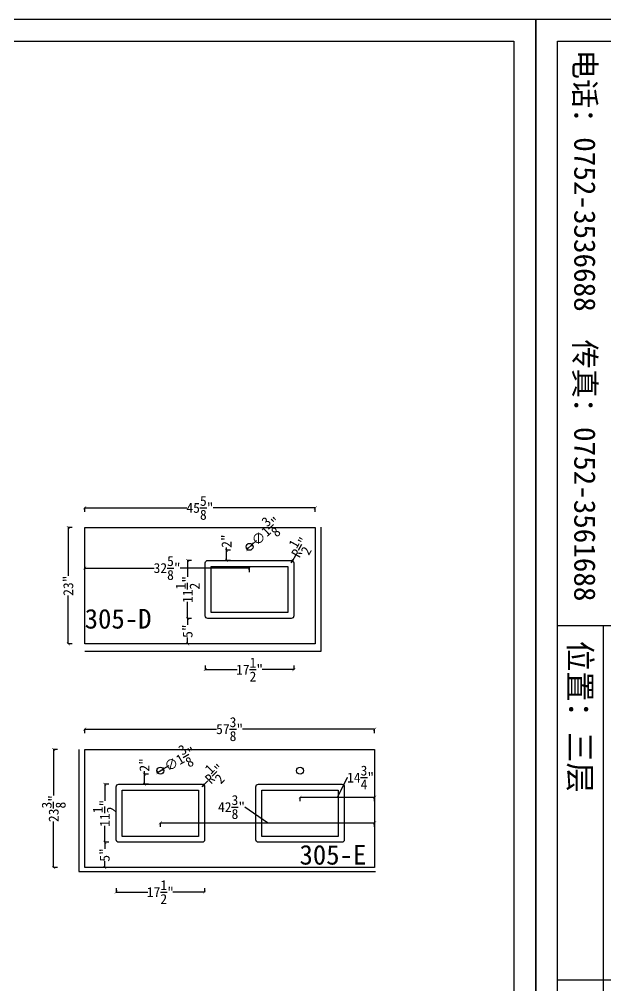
# Model space of a CAD drawing. Header units: millimetres. Extents: x 3183 to 64783, y -8707 to 2293.
# Drawn here: x 15987 to 18934, y -2568 to 2293 of the extents above; entities that cross this region are included whole.
import ezdxf

# ---------------------------------------------------------------- set-up
doc = ezdxf.new("R2010")
doc.units = ezdxf.units.MM
for name, color, linetype in [('大样', 3, 'Continuous'), ('标注', 1, 'Continuous'), ('框', 4, 'Continuous'), ('编号', 6, 'Continuous')]:
    doc.layers.add(name, color=color, linetype=linetype)
doc.styles.add('样式 1', font='NSimSun.ttf')
doc.linetypes.add('ZIGZAG', pattern='A,0.00254,-5.08,[131,ltypeshp.shx,S=5.08,R=0,X=-5.08,Y=0],-10.16,[131,ltypeshp.shx,S=5.08,R=180,X=5.08,Y=0],-5.08', length=20.32254)
doc.dimstyles.new('英寸', dxfattribs={"dimtxt": 50, "dimasz": 15, "dimexe": 1, "dimexo": 0.5, "dimtad": 0, "dimdec": 4, "dimlfac": 0.03937, "dimlunit": 5, "dimtxsty": '样式 1', "dimblk": 'ARCHTICK', "dimcen": 2.5, "dimclrt": 1, "dimadec": 0, "dimazin": 0, "dimtfac": 1, "dimtdec": 4, "dimtmove": 0, "dimatfit": 3, "dimfxl": 20, "dimfxlon": 1, "dimtolj": 1, "dimarcsym": 0})

# ---------------------------------------------------------------- blocks, each defined once
blk = doc.blocks.new('框')
for p, q in [((20795, -6593.4), (20795, -7291.7)), ((19174.7, -7084.3), (24363.8, -7084.3))]:
    blk.add_line(p, q)
at = {"layer": '框'}
blk.add_line((19174.7, -6593.4), (19174.7, -7291.7), dxfattribs=at)
for points in [[(16401.7, -391.7), (26401.7, -391.7), (26401.7, -7391.7), (16401.7, -7391.7)], [(16501.7, -491.7), (26301.7, -491.7), (26301.7, -7291.7), (16501.7, -7291.7)]]:
    blk.add_lwpolyline(points, close=True, dxfattribs=at)
at = {"layer": '框', "style": '样式 1'}
for s, p in [('电话：0752-3536688', (16541.1, -7215.8)), ('传真：0752-3561688', (17865.9, -7215.8))]:
    blk.add_text(s, height=97.689, dxfattribs=at).set_placement(p)
for tag, p in [('制图人：', (20840.1, -6764.8)), ('出图日期：', (22426.6, -6767.5)), ('图号：', (24401.3, -6776.7)), ('工程名称：', (19243.4, -6892.1)), ('车间确认：', (20840.1, -7012.5)), ('出货日期：', (22426.6, -7010.9)), ('工程编号：', (24384.7, -7131.5)), ('位置：', (19243.4, -7239.7)), ('确认：', (20840.1, -7240)), ('单位：', (22426.6, -7248.8))]:
    blk.add_attdef(tag, p, '', height=101.9, dxfattribs=at)
blk = doc.blocks.new('_ArchTick')
at = {"color": 0, "linetype": 'ByBlock', "const_width": 0.15}
blk.add_lwpolyline([(-0.5, -0.5), (0.5, 0.5)], dxfattribs=at)
blk = doc.blocks.new('*D122')
at = {"layer": 'Defpoints', "color": 0, "transparency": 16777216}
for p in [(16922.1, -529.8), (17366.6, -529.8), (17366.6, -977.9)]:
    blk.add_point(p, dxfattribs=at)
at = {"layer": '标注', "color": 0, "lineweight": -2, "transparency": 16777216}
for p, q in [((16922.1, -957.9), (16922.1, -978.9)), ((17366.6, -957.9), (17366.6, -978.9)), ((16922.1, -977.9), (17081.4, -977.9)), ((17366.6, -977.9), (17207.3, -977.9))]:
    blk.add_line(p, q, dxfattribs=at)
at = {"layer": '标注', "color": 0, "lineweight": -2, "transparency": 16777216, "xscale": 15, "yscale": 15, "zscale": 15, "rotation": 180}
blk.add_blockref('_ArchTick', (16922.1, -977.9), dxfattribs=at)
at = {"layer": '标注', "color": 0, "lineweight": -2, "transparency": 16777216, "xscale": 15, "yscale": 15, "zscale": 15}
blk.add_blockref('_ArchTick', (17366.6, -977.9), dxfattribs=at)
at = {"layer": '标注', "color": 1, "transparency": 16777216, "insert": (17144.4, -977.9), "char_height": 50, "attachment_point": 5, "style": '样式 1'}
blk.add_mtext('\\A1;17{\\H1x;\\S1/2;}"', dxfattribs=at)
blk = doc.blocks.new('*D123')
at = {"layer": 'Defpoints', "color": 0, "transparency": 16777216}
for p in [(16833.1, -428.8), (17052.2, -428.8), (17052.2, -720.9)]:
    blk.add_point(p, dxfattribs=at)
at = {"layer": '标注', "color": 0, "lineweight": -2, "transparency": 16777216}
for p, q in [((16853.1, -428.8), (16832.1, -428.8)), ((16833.1, -428.8), (16833.1, -511.9)), ((16833.1, -720.9), (16833.1, -637.8)), ((16853.1, -720.9), (16832.1, -720.9))]:
    blk.add_line(p, q, dxfattribs=at)
at = {"layer": '标注', "color": 0, "lineweight": -2, "transparency": 16777216, "xscale": 15, "yscale": 15, "zscale": 15}
for p, rotation in [((16833.1, -428.8), 90), ((16833.1, -720.9), 270)]:
    blk.add_blockref('_ArchTick', p, dxfattribs=dict(at, rotation=rotation))
at = {"layer": '标注', "color": 1, "transparency": 16777216, "insert": (16833.1, -574.9), "char_height": 50, "attachment_point": 5, "rotation": 90, "style": '样式 1'}
blk.add_mtext('\\A1;11{\\H1x;\\S1/2;}"', dxfattribs=at)
blk = doc.blocks.new('*D124')
at = {"layer": 'Defpoints', "color": 0, "transparency": 16777216}
for p in [(17028.7, -378), (17144.4, -378), (17144.4, -428.8)]:
    blk.add_point(p, dxfattribs=at)
at = {"layer": '标注', "color": 0, "lineweight": -2, "transparency": 16777216}
for p, q in [((17048.7, -378), (17027.7, -378)), ((17028.7, -378), (17028.7, -363)), ((17028.7, -428.8), (17028.7, -378)), ((17048.7, -428.8), (17027.7, -428.8))]:
    blk.add_line(p, q, dxfattribs=at)
at = {"layer": '标注', "color": 0, "lineweight": -2, "transparency": 16777216, "xscale": 15, "yscale": 15, "zscale": 15}
for p, rotation in [((17028.7, -378), 90), ((17028.7, -428.8), 270)]:
    blk.add_blockref('_ArchTick', p, dxfattribs=dict(at, rotation=rotation))
at = {"layer": '标注', "color": 1, "transparency": 16777216, "insert": (17028.7, -331.4), "char_height": 50, "attachment_point": 5, "rotation": 90, "style": '样式 1'}
blk.add_mtext('\\A1;2"', dxfattribs=at)
blk = doc.blocks.new('*D120')
at = {"layer": 'Defpoints', "color": 0, "transparency": 16777216}
for p in [(17360.1, -430.4), (17353.9, -441.5)]:
    blk.add_point(p, dxfattribs=at)
at = {"layer": '标注', "color": 0, "lineweight": -2, "transparency": 16777216}
for p in [(17353.9, -441.5), (17374.8, -404.2)]:
    blk.add_line(p, (17360.1, -430.4), dxfattribs=at)
at = {"layer": '标注', "color": 0, "lineweight": -2, "transparency": 16777216, "xscale": 15, "yscale": 15, "zscale": 15, "rotation": 240.7842765634272}
blk.add_blockref('_ArchTick', (17360.1, -430.4), dxfattribs=at)
at = {"layer": '标注', "color": 1, "transparency": 16777216, "insert": (17398.2, -362.4), "char_height": 50, "attachment_point": 5, "rotation": 60.7843, "style": '样式 1'}
blk.add_mtext('\\A1;R{\\H1x;\\S1/2;}"', dxfattribs=at)
blk = doc.blocks.new('*D121')
at = {"layer": 'Defpoints', "color": 0, "transparency": 16777216}
for p in [(17131.6, -372.5), (17157.1, -348.6)]:
    blk.add_point(p, dxfattribs=at)
at = {"layer": '标注', "color": 0, "lineweight": -2, "transparency": 16777216}
for p in [(17178.9, -328), (17131.6, -372.5)]:
    blk.add_line(p, (17157.1, -348.6), dxfattribs=at)
at = {"layer": '标注', "color": 0, "lineweight": -2, "transparency": 16777216, "xscale": 15, "yscale": 15, "zscale": 15}
for p, rotation in [((17157.1, -348.6), 223.2297964419201), ((17131.6, -372.5), 43.22979644192008)]:
    blk.add_blockref('_ArchTick', p, dxfattribs=dict(at, rotation=rotation))
at = {"layer": '标注', "color": 1, "transparency": 16777216, "insert": (17227.2, -282.6), "char_height": 50, "attachment_point": 5, "rotation": 43.2298, "style": '样式 1'}
blk.add_mtext('\\A1;∅1{\\H1x;\\S3/8;}"', dxfattribs=at)
blk = doc.blocks.new('*D125')
at = {"layer": 'Defpoints', "color": 0, "transparency": 16777216}
for p in [(17052.2, -720.9), (16833.1, -847.9), (17052.2, -847.9)]:
    blk.add_point(p, dxfattribs=at)
at = {"layer": '标注', "color": 0, "lineweight": -2, "transparency": 16777216}
for p, q in [((16853.1, -720.9), (16832.1, -720.9)), ((16833.1, -720.9), (16833.1, -753.1)), ((16833.1, -847.9), (16833.1, -815.8)), ((16853.1, -847.9), (16832.1, -847.9))]:
    blk.add_line(p, q, dxfattribs=at)
at = {"layer": '标注', "color": 0, "lineweight": -2, "transparency": 16777216, "xscale": 15, "yscale": 15, "zscale": 15}
for p, rotation in [((16833.1, -720.9), 90), ((16833.1, -847.9), 270)]:
    blk.add_blockref('_ArchTick', p, dxfattribs=dict(at, rotation=rotation))
at = {"layer": '标注', "color": 1, "transparency": 16777216, "insert": (16833.1, -784.4), "char_height": 50, "attachment_point": 5, "rotation": 90, "style": '样式 1'}
blk.add_mtext('\\A1;5"', dxfattribs=at)
blk = doc.blocks.new('*D131')
at = {"layer": 'Defpoints', "color": 0, "transparency": 16777216}
for p in [(17773, -1277.2), (16315.7, -1477.5), (17773, -1477.5)]:
    blk.add_point(p, dxfattribs=at)
at = {"layer": '标注', "color": 0, "lineweight": -2, "transparency": 16777216}
for p, q in [((16315.7, -1297.2), (16315.7, -1276.2)), ((16315.7, -1277.2), (16979.1, -1277.2)), ((17773, -1277.2), (17109.6, -1277.2)), ((17773, -1297.2), (17773, -1276.2))]:
    blk.add_line(p, q, dxfattribs=at)
at = {"layer": '标注', "color": 0, "lineweight": -2, "transparency": 16777216, "xscale": 15, "yscale": 15, "zscale": 15, "rotation": 180}
blk.add_blockref('_ArchTick', (16315.7, -1277.2), dxfattribs=at)
at = {"layer": '标注', "color": 0, "lineweight": -2, "transparency": 16777216, "xscale": 15, "yscale": 15, "zscale": 15}
blk.add_blockref('_ArchTick', (17773, -1277.2), dxfattribs=at)
at = {"layer": '标注', "color": 1, "transparency": 16777216, "insert": (17044.3, -1277.2), "char_height": 50, "attachment_point": 5, "style": '样式 1'}
blk.add_mtext('\\A1;57{\\H1x;\\S3/8;}"', dxfattribs=at)
blk = doc.blocks.new('*D132')
at = {"layer": 'Defpoints', "color": 0, "transparency": 16777216}
for p in [(16476.7, -1379.8), (16159.6, -1973.6), (16476.7, -1973.6)]:
    blk.add_point(p, dxfattribs=at)
at = {"layer": '标注', "color": 0, "lineweight": -2, "transparency": 16777216}
for p, q in [((16179.6, -1379.8), (16158.6, -1379.8)), ((16159.6, -1379.8), (16159.6, -1611.1)), ((16159.6, -1973.6), (16159.6, -1742.3)), ((16179.6, -1973.6), (16158.6, -1973.6))]:
    blk.add_line(p, q, dxfattribs=at)
at = {"layer": '标注', "color": 0, "lineweight": -2, "transparency": 16777216, "xscale": 15, "yscale": 15, "zscale": 15}
for p, rotation in [((16159.6, -1379.8), 90), ((16159.6, -1973.6), 270)]:
    blk.add_blockref('_ArchTick', p, dxfattribs=dict(at, rotation=rotation))
at = {"layer": '标注', "color": 1, "transparency": 16777216, "insert": (16159.6, -1676.7), "char_height": 50, "attachment_point": 5, "rotation": 90, "style": '样式 1'}
blk.add_mtext('\\A1;23{\\H1x;\\S3/8;}"', dxfattribs=at)
blk = doc.blocks.new('*D133')
at = {"layer": 'Defpoints', "color": 0, "transparency": 16777216}
for p in [(17474.6, -164.3), (16315.7, -555.8), (17474.6, -555.8)]:
    blk.add_point(p, dxfattribs=at)
at = {"layer": '标注', "color": 0, "lineweight": -2, "transparency": 16777216}
for p, q in [((16315.7, -184.3), (16315.7, -163.3)), ((16315.7, -164.3), (16829, -164.3)), ((17474.6, -164.3), (16961.2, -164.3)), ((17474.6, -184.3), (17474.6, -163.3))]:
    blk.add_line(p, q, dxfattribs=at)
at = {"layer": '标注', "color": 0, "lineweight": -2, "transparency": 16777216, "xscale": 15, "yscale": 15, "zscale": 15, "rotation": 180}
blk.add_blockref('_ArchTick', (16315.7, -164.3), dxfattribs=at)
at = {"layer": '标注', "color": 0, "lineweight": -2, "transparency": 16777216, "xscale": 15, "yscale": 15, "zscale": 15}
blk.add_blockref('_ArchTick', (17474.6, -164.3), dxfattribs=at)
at = {"layer": '标注', "color": 1, "transparency": 16777216, "insert": (16895.1, -164.3), "char_height": 50, "attachment_point": 5, "style": '样式 1'}
blk.add_mtext('\\A1;45{\\H1x;\\S5/8;}"', dxfattribs=at)
blk = doc.blocks.new('*D134')
at = {"layer": 'Defpoints', "color": 0, "transparency": 16777216}
for p in [(16431.4, -263.7), (16233.4, -847.9), (16431.4, -847.9)]:
    blk.add_point(p, dxfattribs=at)
at = {"layer": '标注', "color": 0, "lineweight": -2, "transparency": 16777216}
for p, q in [((16253.4, -263.7), (16232.4, -263.7)), ((16233.4, -263.7), (16233.4, -506.3)), ((16233.4, -847.9), (16233.4, -605.3)), ((16253.4, -847.9), (16232.4, -847.9))]:
    blk.add_line(p, q, dxfattribs=at)
at = {"layer": '标注', "color": 0, "lineweight": -2, "transparency": 16777216, "xscale": 15, "yscale": 15, "zscale": 15}
for p, rotation in [((16233.4, -263.7), 90), ((16233.4, -847.9), 270)]:
    blk.add_blockref('_ArchTick', p, dxfattribs=dict(at, rotation=rotation))
at = {"layer": '标注', "color": 1, "transparency": 16777216, "insert": (16233.4, -555.8), "char_height": 50, "attachment_point": 5, "rotation": 90, "style": '样式 1'}
blk.add_mtext('\\A1;23"', dxfattribs=at)
blk = doc.blocks.new('*D135')
at = {"layer": 'Defpoints', "color": 0, "transparency": 16777216}
for p in [(16315.7, -467), (16315.7, -720.9), (17144.4, -720.9)]:
    blk.add_point(p, dxfattribs=at)
at = {"layer": '标注', "color": 0, "lineweight": -2, "transparency": 16777216}
for p, q in [((16315.7, -487), (16315.7, -466)), ((16315.7, -467), (16664.7, -467)), ((17144.4, -467), (16795.3, -467)), ((17144.4, -487), (17144.4, -466))]:
    blk.add_line(p, q, dxfattribs=at)
at = {"layer": '标注', "color": 0, "lineweight": -2, "transparency": 16777216, "xscale": 15, "yscale": 15, "zscale": 15, "rotation": 180}
blk.add_blockref('_ArchTick', (16315.7, -467), dxfattribs=at)
at = {"layer": '标注', "color": 0, "lineweight": -2, "transparency": 16777216, "xscale": 15, "yscale": 15, "zscale": 15}
blk.add_blockref('_ArchTick', (17144.4, -467), dxfattribs=at)
at = {"layer": '标注', "color": 1, "transparency": 16777216, "insert": (16730, -467), "char_height": 50, "attachment_point": 5, "style": '样式 1'}
blk.add_mtext('\\A1;32{\\H1x;\\S5/8;}"', dxfattribs=at)
blk = doc.blocks.new('*D136')
at = {"layer": 'Defpoints', "color": 0, "transparency": 16777216}
for p in [(17773, -1619.9), (17398.4, -1846.6), (17773, -1846.6)]:
    blk.add_point(p, dxfattribs=at)
at = {"layer": '标注', "color": 0, "lineweight": -2, "transparency": 16777216}
for p, q in [((17585.7, -1619.9), (17636.9, -1520.7)), ((17636.9, -1520.7), (17638.1, -1520.7)), ((17398.4, -1639.9), (17398.4, -1618.9)), ((17398.4, -1619.9), (17773, -1619.9)), ((17773, -1639.9), (17773, -1618.9))]:
    blk.add_line(p, q, dxfattribs=at)
at = {"layer": '标注', "color": 0, "lineweight": -2, "transparency": 16777216, "xscale": 15, "yscale": 15, "zscale": 15, "rotation": 180}
blk.add_blockref('_ArchTick', (17398.4, -1619.9), dxfattribs=at)
at = {"layer": '标注', "color": 0, "lineweight": -2, "transparency": 16777216, "xscale": 15, "yscale": 15, "zscale": 15}
blk.add_blockref('_ArchTick', (17773, -1619.9), dxfattribs=at)
at = {"layer": '标注', "color": 1, "transparency": 16777216, "insert": (17702.6, -1520.7), "char_height": 50, "attachment_point": 5, "style": '样式 1'}
blk.add_mtext('\\A1;14{\\H1x;\\S3/4;}"', dxfattribs=at)
blk = doc.blocks.new('*D137')
at = {"layer": 'Defpoints', "color": 0, "transparency": 16777216}
for p in [(17773, -1748.8), (16696.2, -1846.6), (17773, -1846.6)]:
    blk.add_point(p, dxfattribs=at)
at = {"layer": '标注', "color": 0, "lineweight": -2, "transparency": 16777216}
for p, q in [((17121.3, -1669), (17120, -1669)), ((17234.6, -1748.8), (17121.3, -1669)), ((16696.2, -1768.8), (16696.2, -1747.8)), ((16696.2, -1748.8), (17773, -1748.8)), ((17773, -1768.8), (17773, -1747.8))]:
    blk.add_line(p, q, dxfattribs=at)
at = {"layer": '标注', "color": 0, "lineweight": -2, "transparency": 16777216, "xscale": 15, "yscale": 15, "zscale": 15, "rotation": 180}
blk.add_blockref('_ArchTick', (16696.2, -1748.8), dxfattribs=at)
at = {"layer": '标注', "color": 0, "lineweight": -2, "transparency": 16777216, "xscale": 15, "yscale": 15, "zscale": 15}
blk.add_blockref('_ArchTick', (17773, -1748.8), dxfattribs=at)
at = {"layer": '标注', "color": 1, "transparency": 16777216, "insert": (17053.9, -1669), "char_height": 50, "attachment_point": 5, "style": '样式 1'}
blk.add_mtext('\\A1;42{\\H1x;\\S3/8;}"', dxfattribs=at)
blk = doc.blocks.new('*D138')
at = {"layer": 'Defpoints', "color": 0, "transparency": 16777216}
for p in [(16416.6, -1554.5), (16609.7, -1554.5), (16609.7, -1846.6)]:
    blk.add_point(p, dxfattribs=at)
at = {"layer": '标注', "color": 0, "lineweight": -2, "transparency": 16777216}
for p, q in [((16436.6, -1554.5), (16415.6, -1554.5)), ((16416.6, -1554.5), (16416.6, -1637.6)), ((16416.6, -1846.6), (16416.6, -1763.4)), ((16436.6, -1846.6), (16415.6, -1846.6))]:
    blk.add_line(p, q, dxfattribs=at)
at = {"layer": '标注', "color": 0, "lineweight": -2, "transparency": 16777216, "xscale": 15, "yscale": 15, "zscale": 15}
for p, rotation in [((16416.6, -1554.5), 90), ((16416.6, -1846.6), 270)]:
    blk.add_blockref('_ArchTick', p, dxfattribs=dict(at, rotation=rotation))
at = {"layer": '标注', "color": 1, "transparency": 16777216, "insert": (16416.6, -1700.5), "char_height": 50, "attachment_point": 5, "rotation": 90, "style": '样式 1'}
blk.add_mtext('\\A1;11{\\H1x;\\S1/2;}"', dxfattribs=at)
blk = doc.blocks.new('*D139')
at = {"layer": 'Defpoints', "color": 0, "transparency": 16777216}
for p in [(16638.2, -1846.6), (16416.6, -1973.6), (16638.2, -1973.6)]:
    blk.add_point(p, dxfattribs=at)
at = {"layer": '标注', "color": 0, "lineweight": -2, "transparency": 16777216}
for p, q in [((16436.6, -1846.6), (16415.6, -1846.6)), ((16416.6, -1846.6), (16416.6, -1878.7)), ((16416.6, -1973.6), (16416.6, -1941.4)), ((16436.6, -1973.6), (16415.6, -1973.6))]:
    blk.add_line(p, q, dxfattribs=at)
at = {"layer": '标注', "color": 0, "lineweight": -2, "transparency": 16777216, "xscale": 15, "yscale": 15, "zscale": 15}
for p, rotation in [((16416.6, -1846.6), 90), ((16416.6, -1973.6), 270)]:
    blk.add_blockref('_ArchTick', p, dxfattribs=dict(at, rotation=rotation))
at = {"layer": '标注', "color": 1, "transparency": 16777216, "insert": (16416.6, -1910.1), "char_height": 50, "attachment_point": 5, "rotation": 90, "style": '样式 1'}
blk.add_mtext('\\A1;5"', dxfattribs=at)
blk = doc.blocks.new('*D140')
at = {"layer": 'Defpoints', "color": 0, "transparency": 16777216}
for p in [(16473.9, -1620.3), (16918.4, -1620.3), (16918.4, -2096.8)]:
    blk.add_point(p, dxfattribs=at)
at = {"layer": '标注', "color": 0, "lineweight": -2, "transparency": 16777216}
for p, q in [((16473.9, -2076.8), (16473.9, -2097.8)), ((16918.4, -2076.8), (16918.4, -2097.8)), ((16473.9, -2096.8), (16633.2, -2096.8)), ((16918.4, -2096.8), (16759.1, -2096.8))]:
    blk.add_line(p, q, dxfattribs=at)
at = {"layer": '标注', "color": 0, "lineweight": -2, "transparency": 16777216, "xscale": 15, "yscale": 15, "zscale": 15, "rotation": 180}
blk.add_blockref('_ArchTick', (16473.9, -2096.8), dxfattribs=at)
at = {"layer": '标注', "color": 0, "lineweight": -2, "transparency": 16777216, "xscale": 15, "yscale": 15, "zscale": 15}
blk.add_blockref('_ArchTick', (16918.4, -2096.8), dxfattribs=at)
at = {"layer": '标注', "color": 1, "transparency": 16777216, "insert": (16696.2, -2096.8), "char_height": 50, "attachment_point": 5, "style": '样式 1'}
blk.add_mtext('\\A1;17{\\H1x;\\S1/2;}"', dxfattribs=at)
blk = doc.blocks.new('*D141')
at = {"layer": 'Defpoints', "color": 0, "transparency": 16777216}
for p in [(16615.9, -1503.7), (16696.2, -1503.7), (16696.2, -1554.5)]:
    blk.add_point(p, dxfattribs=at)
at = {"layer": '标注', "color": 0, "lineweight": -2, "transparency": 16777216}
for p, q in [((16635.9, -1503.7), (16614.9, -1503.7)), ((16615.9, -1503.7), (16615.9, -1488.7)), ((16615.9, -1554.5), (16615.9, -1503.7)), ((16635.9, -1554.5), (16614.9, -1554.5))]:
    blk.add_line(p, q, dxfattribs=at)
at = {"layer": '标注', "color": 0, "lineweight": -2, "transparency": 16777216, "xscale": 15, "yscale": 15, "zscale": 15}
for p, rotation in [((16615.9, -1503.7), 90), ((16615.9, -1554.5), 270)]:
    blk.add_blockref('_ArchTick', p, dxfattribs=dict(at, rotation=rotation))
at = {"layer": '标注', "color": 1, "transparency": 16777216, "insert": (16615.9, -1457), "char_height": 50, "attachment_point": 5, "rotation": 90, "style": '样式 1'}
blk.add_mtext('\\A1;2"', dxfattribs=at)
blk = doc.blocks.new('*D142')
at = {"layer": 'Defpoints', "color": 0, "transparency": 16777216}
for p in [(16905.7, -1567.2), (16914.6, -1558.1)]:
    blk.add_point(p, dxfattribs=at)
at = {"layer": '标注', "color": 0, "lineweight": -2, "transparency": 16777216}
for p in [(16935.5, -1536.5), (16905.7, -1567.2)]:
    blk.add_line(p, (16914.6, -1558.1), dxfattribs=at)
at = {"layer": '标注', "color": 0, "lineweight": -2, "transparency": 16777216, "xscale": 15, "yscale": 15, "zscale": 15, "rotation": 225.7910139062692}
blk.add_blockref('_ArchTick', (16914.6, -1558.1), dxfattribs=at)
at = {"layer": '标注', "color": 1, "transparency": 16777216, "insert": (16968.9, -1502.2), "char_height": 50, "attachment_point": 5, "rotation": 45.791, "style": '样式 1'}
blk.add_mtext('\\A1;R{\\H1x;\\S1/2;}"', dxfattribs=at)
blk = doc.blocks.new('*D143')
at = {"layer": 'Defpoints', "color": 0, "transparency": 16777216}
for p in [(16681.1, -1495), (16711.3, -1477.4)]:
    blk.add_point(p, dxfattribs=at)
at = {"layer": '标注', "color": 0, "lineweight": -2, "transparency": 16777216}
for p in [(16681.1, -1495), (16738.2, -1461.8)]:
    blk.add_line(p, (16711.3, -1477.4), dxfattribs=at)
at = {"layer": '标注', "color": 0, "lineweight": -2, "transparency": 16777216, "xscale": 15, "yscale": 15, "zscale": 15}
for p, rotation in [((16681.1, -1495), 30.15539448029958), ((16711.3, -1477.4), 210.1553944802995)]:
    blk.add_blockref('_ArchTick', p, dxfattribs=dict(at, rotation=rotation))
at = {"layer": '标注', "color": 1, "transparency": 16777216, "insert": (16795.5, -1428.5), "char_height": 50, "attachment_point": 5, "rotation": 30.1554, "style": '样式 1'}
blk.add_mtext('\\A1;∅1{\\H1x;\\S3/8;}"', dxfattribs=at)

msp = doc.modelspace()

# ---------------------------------------------------------------- linework, layer by layer
for points in [[(16315.68318, -263.70224), (17474.55818, -263.70224), (17474.55818, -847.90224), (16315.68318, -847.90224)], [(16315.68318, -1379.82959), (17773.00818, -1379.82959), (17773.00818, -1973.55459), (16315.68318, -1973.55459)]]:
    msp.add_lwpolyline(points, close=True)
for points in [[(17353.90818, -720.90224), (16934.80818, -720.90224, -0.4142135624), (16922.10818, -708.20224), (16922.10818, -441.50224, -0.4142135624), (16934.80818, -428.80224), (17353.90818, -428.80224, -0.4142135624), (17366.60818, -441.50224), (17366.60818, -708.20224, -0.4142135624)], [(16905.70818, -1846.55459), (16486.60818, -1846.55459, -0.4142135624), (16473.90818, -1833.85459), (16473.90818, -1567.15459, -0.4142135624), (16486.60818, -1554.45459), (16905.70818, -1554.45459, -0.4142135624), (16918.40818, -1567.15459), (16918.40818, -1833.85459, -0.4142135624)], [(17607.90818, -1846.55459), (17188.80818, -1846.55459, -0.4142135624), (17176.10818, -1833.85459), (17176.10818, -1567.15459, -0.4142135624), (17188.80818, -1554.45459), (17607.90818, -1554.45459, -0.4142135624), (17620.60818, -1567.15459), (17620.60818, -1833.85459, -0.4142135624)]]:
    msp.add_lwpolyline(points, format="xyb", close=True)
for centre in [(17144.35818, -360.53974), (16696.15818, -1486.19209), (17398.35818, -1486.19209)]:
    msp.add_circle(centre, 17.4625)
at = {"layer": '大样', "linetype": 'ZIGZAG', "ltscale": 5}
for points in [[(16315.68318, -884.53543), (17503.63679, -884.53543), (17503.63679, -262.12096)], [(16285.53412, -1379.82959), (16285.53412, -1993.35725), (17777.59222, -1993.35725)]]:
    msp.add_lwpolyline(points, dxfattribs=at)
for points in [[(17336.60818, -690.90224), (16952.10818, -690.90224), (16952.10818, -458.80224), (17336.60818, -458.80224)], [(16888.40818, -1816.55459), (16503.90818, -1816.55459), (16503.90818, -1584.45459), (16888.40818, -1584.45459)], [(17590.60818, -1816.55459), (17206.10818, -1816.55459), (17206.10818, -1584.45459), (17590.60818, -1584.45459)]]:
    msp.add_lwpolyline(points, close=True, dxfattribs=at)

# ---------------------------------------------------------------- block references
at = {"layer": '框', "xscale": 1.1, "yscale": 1.1, "zscale": 1.1, "rotation": 270}
msp.add_blockref('框', (19013.73076, 20334.46211), dxfattribs=at)
at = {"layer": '框'}
ref = msp.add_blockref('框', (26713.73076, 20334.46211), dxfattribs=dict(at, xscale=1.1, yscale=1.1, zscale=1.1, rotation=270))
ref.add_attrib('位置：', '位置：三层', (18750.11214, -833.3053), dxfattribs={"height": 112.081678, "rotation": 270, "style": '样式 1'})

# ---------------------------------------------------------------- texts
at = {"layer": '编号', "style": '样式 1'}
for s, p in [('305-D', (16315.68318, -771.57305)), ('305-E', (17395.44068, -1958.62584))]:
    msp.add_text(s, height=98.784974, dxfattribs=at).set_placement(p)

# ---------------------------------------------------------------- dimensions: what is measured, and where the dimension line sits
at = {"layer": '标注'}
for base, p1, p2, picture, middle in [((17474.55818, -164.33933), (16315.68318, -555.80224), (17474.55818, -555.80224), '*D133', (16895.12068, -164.33933)), ((16315.68318, -466.95908), (17144.35818, -720.90224), (16315.68318, -720.90224), '*D135', (16730.02068, -466.95908)), ((17366.60818, -977.89895), (16922.10818, -529.81522), (17366.60818, -529.81522), '*D122', (17144.35818, -977.89895)), ((17773.00818, -1277.15689), (16315.68318, -1477.52426), (17773.00818, -1477.52426), '*D131', (17044.34568, -1277.15689)), ((16918.40818, -2096.81918), (16473.90818, -1620.27245), (16918.40818, -1620.27245), '*D140', (16696.15818, -2096.81918))]:
    dim = msp.add_linear_dim(base=base, p1=p1, p2=p2, dimstyle='英寸', override={"dimpost": '"'}, dxfattribs=at)
    dim.commit()
    dim.dimension.update_dxf_attribs({"geometry": picture, "text_midpoint": middle})
dim = msp.add_diameter_dim_2p(p1=(17131.63478, -372.50026), p2=(17157.08157, -348.57921), dimstyle='英寸', override={"dimpost": '"'}, dxfattribs=at)
dim.commit()
dim.dimension.update_dxf_attribs({"geometry": '*D121', "text_midpoint": (17227.22325, -282.64312)})
for base, p1, p2, picture, middle in [((16233.39182, -847.90224), (16431.39279, -263.70224), (16431.39279, -847.90224), '*D134', (16233.39182, -555.80224)), ((17028.66127, -378.00224), (17144.35818, -428.80224), (17144.35818, -378.00224), '*D124', (17028.66127, -331.37165)), ((16833.09778, -428.80224), (17052.24251, -720.90224), (17052.24251, -428.80224), '*D123', (16833.09778, -574.85224)), ((16833.09778, -847.90224), (17052.24251, -720.90224), (17052.24251, -847.90224), '*D125', (16833.09778, -784.40224)), ((16159.58396, -1973.55459), (16476.73428, -1379.82959), (16476.73428, -1973.55459), '*D132', (16159.58396, -1676.69209)), ((16615.85011, -1503.65459), (16696.15818, -1554.45459), (16696.15818, -1503.65459), '*D141', (16615.85011, -1457.02401)), ((16416.55248, -1554.45459), (16609.6694, -1846.55459), (16609.6694, -1554.45459), '*D138', (16416.55248, -1700.50459)), ((16416.55248, -1973.55459), (16638.16204, -1846.55459), (16638.16204, -1973.55459), '*D139', (16416.55248, -1910.05459))]:
    dim = msp.add_linear_dim(base=base, p1=p1, p2=p2, angle=90, dimstyle='英寸', override={"dimpost": '"'}, dxfattribs=at)
    dim.commit()
    dim.dimension.update_dxf_attribs({"geometry": picture, "text_midpoint": middle})
for center, mpoint, picture, middle in [((17353.90818, -441.50224), (17360.10704, -430.41783), '*D120', (17398.1648, -362.36534)), ((16905.70818, -1567.15459), (16914.5636, -1558.05122), '*D142', (16968.93128, -1502.16124))]:
    dim = msp.add_radius_dim(center=center, mpoint=mpoint, dimstyle='英寸', override={"dimpost": '"'}, dxfattribs=at)
    dim.commit()
    dim.dimension.update_dxf_attribs({"geometry": picture, "text_midpoint": middle})
dim = msp.add_diameter_dim_2p(p1=(16681.05894, -1494.96433), p2=(16711.25741, -1477.41986), dimstyle='英寸', override={"dimpost": '"'}, dxfattribs=at)
dim.commit()
dim.dimension.update_dxf_attribs({"geometry": '*D143', "text_midpoint": (16795.4767, -1428.4908), "dimtype": 163})
for base, p1, picture, middle in [((17773.00818, -1619.89513), (17398.35818, -1846.55459), '*D136', (17638.76197, -1520.72366)), ((17773.00818, -1748.83901), (16696.15818, -1846.55459), '*D137', (17119.38651, -1669.02975))]:
    dim = msp.add_linear_dim(base=base, p1=p1, p2=(17773.00818, -1846.55459), dimstyle='英寸', override={"dimpost": '"', "dimtmove": 1}, dxfattribs=at)
    dim.commit()
    dim.dimension.update_dxf_attribs({"geometry": picture, "text_midpoint": middle, "dimtype": 160})

doc.saveas('drawing.dxf')
